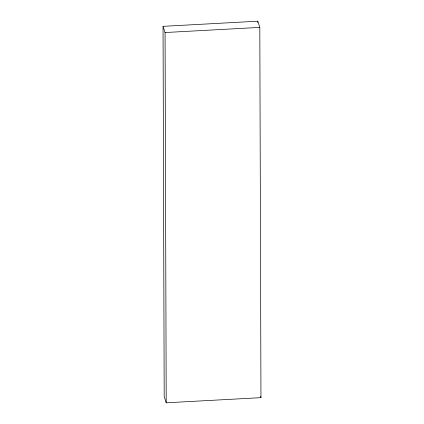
<?xml version="1.0" encoding="UTF-8"?>
<svg xmlns="http://www.w3.org/2000/svg" width="424" height="424" viewBox="0 0 424 424"><rect width="100%" height="100%" fill="white"/><g stroke="black" fill="none" stroke-linecap="round" stroke-linejoin="round"><path stroke-width="0.64" d="M163.044 26.341L257.787 21.2L259.811 27.39L260.956 397.659L166.213 402.8L164.189 396.61L163.044 26.341L165.069 32.537L166.213 402.8M165.069 32.537L259.811 27.39M260.548 396.419L260.956 397.659M257.787 21.2L257.792 22.525"/></g></svg>
